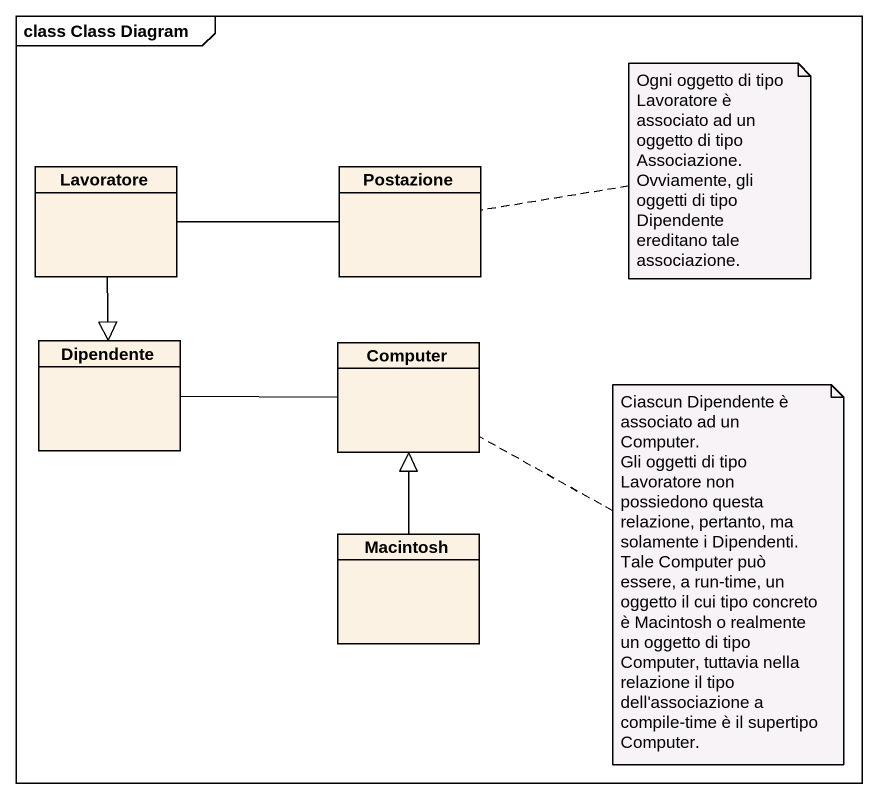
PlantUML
@startuml
mainframe class Class Diagram
hide circle
hide empty members
class Lavoratore
class Postazione
class Dipendente
class Computer
class Macintosh
Lavoratore -right- Postazione
Lavoratore --|> Dipendente
Computer -left- Dipendente
Macintosh -up-|> Computer
note right of Postazione
  Ogni oggetto di tipo Lavoratore è associato ad un oggetto di tipo Associazione.
  Ovviamente, gli oggetti di tipo Dipendente ereditano tale associazione.
end note
note right of Computer
  Ciascun Dipendente è associato ad un Computer.
  Gli oggetti di tipo Lavoratore non possiedono questa relazione, pertanto, ma solamente i Dipendenti.
  Tale Computer può essere, a run-time, un oggetto il cui tipo concreto è Macintosh o realmente un oggetto di tipo Computer, tuttavia nella relazione il tipo dell'associazione a compile-time è il supertipo Computer.
end note
@enduml
